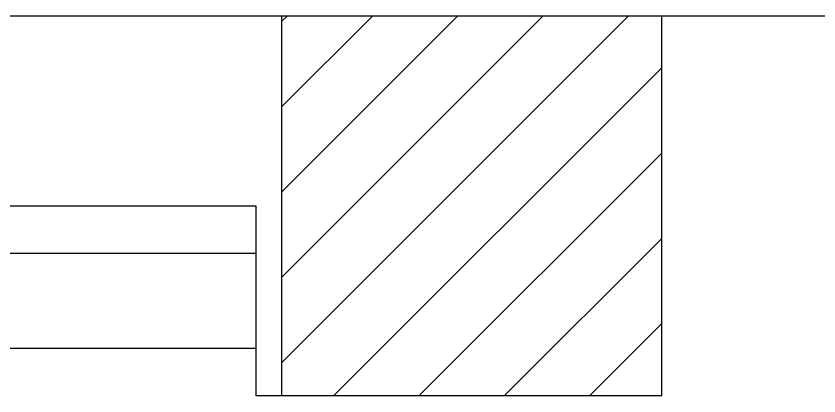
# Model space of a CAD drawing. Header units: inches. Extents: x 8.9 to 51.4, y 11.8 to 36.6.
# Drawn here: x 18.298 to 19.144, y 15.225 to 15.625 of the extents above; entities that cross this region are included whole.
import ezdxf

# ---------------------------------------------------------------- set-up
doc = ezdxf.new("R2010")
doc.units = ezdxf.units.IN
doc.header["$MEASUREMENT"] = 0
for name, color, linetype in [('1', 1, 'Continuous'), ('4', 4, 'Continuous'), ('8', 8, 'Continuous')]:
    doc.layers.add(name, color=color, linetype=linetype)

msp = doc.modelspace()

# ---------------------------------------------------------------- hatches: boundary and pattern name
at = {"layer": '8'}
h = msp.add_hatch(dxfattribs=at)
h.set_pattern_fill('ANSI31', color=256, scale=0.02, style=0)
h.set_pattern_definition([(45, (-6.89555, 6.21985), (-0.04490128, 0.04490128), [])])
h.paths.add_polyline_path([(18.57834, 15.62452), (18.57834, 15.22452), (18.97834, 15.22452), (18.97834, 15.62452)])

# ---------------------------------------------------------------- linework, layer by layer
at = {"layer": '1'}
for p, q in [((22.19334, 15.62452), (17.27834, 15.62452)), ((18.57834, 15.22452), (18.57834, 15.62452)), ((18.97834, 15.22452), (18.97834, 15.62452)), ((18.55134, 15.42452), (17.62834, 15.42452)), ((18.55134, 15.22452), (18.55134, 15.42452)), ((18.55134, 15.27452), (17.62834, 15.27452)), ((18.97834, 15.22452), (18.55134, 15.22452))]:
    msp.add_line(p, q, dxfattribs=at)
at = {"layer": '4'}
msp.add_line((18.55134, 15.37452), (17.62834, 15.37452), dxfattribs=at)

doc.saveas('drawing.dxf')
